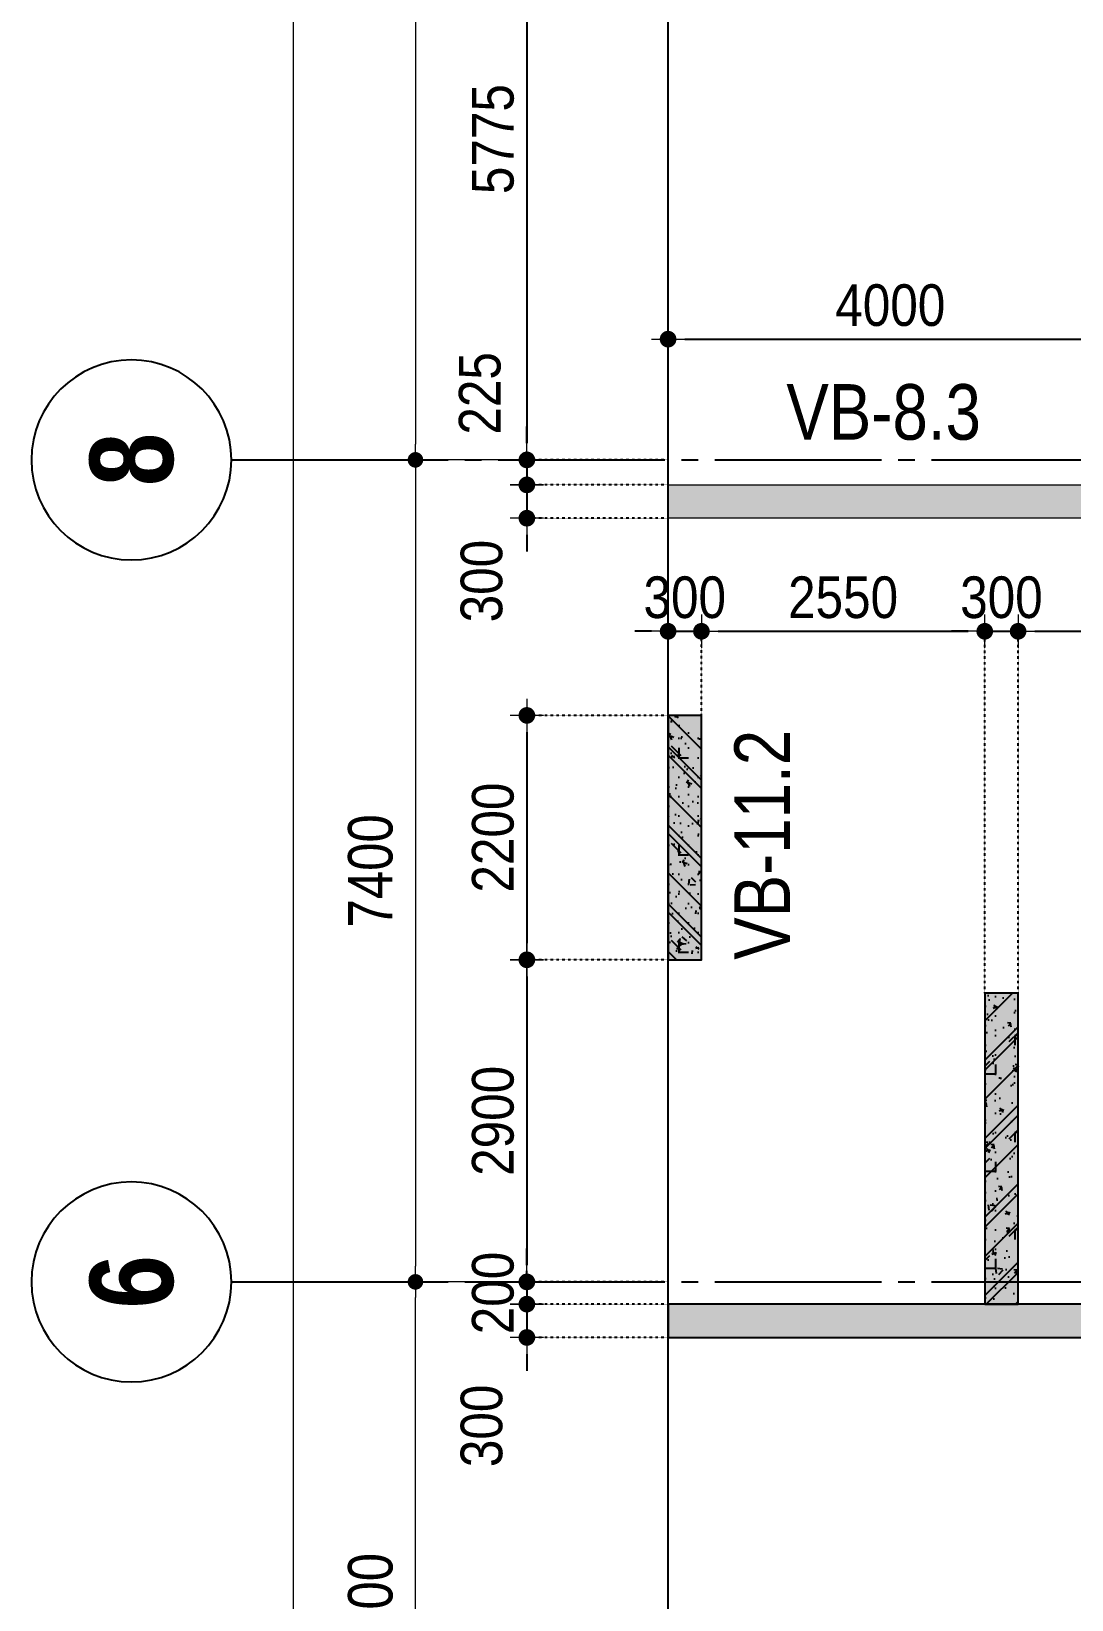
# Model space of a CAD drawing. Header units: millimetres. Extents: x -3973692 to -2843767, y 592734 to 838475.
# Drawn here: x -2877375 to -2868013, y 697371 to 711489 of the extents above; entities that cross this region are included whole.
import ezdxf
from ezdxf.enums import TextEntityAlignment as Align

# ---------------------------------------------------------------- set-up
doc = ezdxf.new("R2010")
doc.units = ezdxf.units.MM
doc.header["$MEASUREMENT"] = 0
doc.header["$PDMODE"] = 3
doc.header["$PDSIZE"] = -20
for name, pattern in [('CHG_XX_Luoi truc-Block B$0$MB_Luoi truc-150-TWB$0$Center101', [13, 10, -1, 1, -1]), ('DIVIDE2', [15.875, 6.35, -3.175, 0, -3.175, 0, -3.175]), ('HIDDEN5', [2.8375, 1.25, -1.5875])]:
    doc.linetypes.add(name, pattern=pattern)
doc.layers.get('0').update_dxf_attribs({"lineweight": 9})
doc.layers.get('Defpoints').update_dxf_attribs({"color": 10, "lineweight": 0})
for name, color, linetype, lineweight in [("'S_General_Dim_1", 1, 'Continuous', 18), ("'S_General_Divide_3 Intermediate", 3, 'DIVIDE2', 40), ('CHG_XX_Cot_Block B-T8-15$0$Ap0302_PC', 150, 'Continuous', 9), ('CHG_XX_Cot_Block B-T8-15$0$DBAO', 3, 'Continuous', 13), ('CHG_XX_Luoi truc-Block B$0$Dim 200', 1, 'Continuous', 5), ('TEXT', 7, 'Continuous', 15)]:
    doc.layers.add(name, color=color, linetype=linetype, lineweight=lineweight)
for name, color, linetype in [('CHG_XX_Cot_Block B-T8-15$0$mb_cot tang 14-17 twb$0$Concrete Hatch', 218, 'Continuous'), ('CHG_XX_Cot_Block B-T8-15$0$mb_cot tang 14-17 twb$0$Concrete Line', 6, 'Continuous'), ('CHG_XX_Cot_Block B-T8-15$0$mb_cot tang 14-17 twb$0$Concrete Solid', 216, 'Continuous'), ('CHG_XX_Cot_Block B-T8-15$0$mb_cot tang 4-8 twb$0$Concrete Hatch', 218, 'Continuous'), ('CHG_XX_Cot_Block B-T8-15$0$mb_cot tang 4-8 twb$0$Concrete Line', 6, 'Continuous'), ('CHG_XX_Cot_Block B-T8-15$0$mb_cot tang 4-8 twb$0$Concrete Solid', 216, 'Continuous'), ('CHG_XX_Luoi truc-Block B$0$MB_Luoi truc-150-TWB$0$Grid', 34, 'Continuous'), ('CHG_XX_Luoi truc-Block B$0$MB_Luoi truc-150-TWB$0$Grid Line', 251, 'CHG_XX_Luoi truc-Block B$0$MB_Luoi truc-150-TWB$0$Center101'), ('dim', 1, 'Continuous')]:
    doc.layers.add(name, color=color, linetype=linetype)
doc.styles.add('arial', font='arial.ttf', dxfattribs={"width": 0.85})
doc.styles.add('CHG_XX_Luoi truc-Block B$0$MB_Luoi truc-150-TWB$0$Grid A-F$0$VNI-HelveCB', font='')
doc.styles.add('CHG_XX_Luoi truc-Block B$0$Star-HelCon', font='')
doc.styles.add('TTP-HelCon', font='')
doc.styles.get('CHG_XX_Luoi truc-Block B$0$MB_Luoi truc-150-TWB$0$Grid A-F$0$VNI-HelveCB').set_extended_font_data('VNI-Helve-Condense', bold=True)
doc.styles.get('CHG_XX_Luoi truc-Block B$0$Star-HelCon').set_extended_font_data('VNI-Helve-Condense')
doc.styles.get('TTP-HelCon').set_extended_font_data('VNI-Helve-Condense')
doc.dimstyles.new('150', dxfattribs={"dimscale": 150, "dimtxt": 2.5, "dimasz": 1, "dimexe": 0, "dimexo": 0, "dimgap": 0.75, "dimtad": 1, "dimdec": 0, "dimzin": 9, "dimdsep": 46, "dimtxsty": 'arial', "dimblk1": 'DIMDOT', "dimblk2": 'DIMDOT', "dimsah": 1, "dimcen": 2, "dimdle": 3, "dimclre": 8, "dimclrt": 2, "dimadec": 0, "dimazin": 0, "dimtfac": 1, "dimtdec": 0, "dimtix": 1, "dimtmove": 2, "dimatfit": 3, "dimldrblk": 'DIMPIJL', "dimfxl": 1, "dimtvp": 1.8, "dimtolj": 1, "dimtzin": 0, "dimarcsym": 0})
doc.dimstyles.new('CHG_XX_Luoi truc-Block B$0$Dim 200', dxfattribs={"dimscale": 200, "dimtxt": 2, "dimasz": 0.7, "dimexe": 1, "dimexo": 1, "dimgap": 1, "dimtad": 1, "dimdec": 0, "dimzin": 12, "dimdsep": 46, "dimtxsty": 'CHG_XX_Luoi truc-Block B$0$Star-HelCon', "dimblk": 'CHG_XX_Luoi truc-Block B$0$_Dot', "dimcen": 1, "dimclrd": 256, "dimclre": 256, "dimclrt": 3, "dimadec": 0, "dimazin": 0, "dimtfac": 1, "dimtdec": 0, "dimtix": 1, "dimtmove": 2, "dimatfit": 3, "dimldrblk": 'CHG_XX_Luoi truc-Block B$0$HTT Arrow 30', "dimfxl": 1, "dimtolj": 1, "dimtzin": 0, "dimarcsym": 0})

# ---------------------------------------------------------------- blocks, each defined once
blk = doc.blocks.new('*U3043')
at = {"layer": 'CHG_XX_Luoi truc-Block B$0$MB_Luoi truc-150-TWB$0$Grid', "lineweight": -2}
blk.add_line((0, -3), (0, 0), dxfattribs=at)
blk.add_circle((0, -9), 6, dxfattribs=at)
at = {"layer": 'CHG_XX_Luoi truc-Block B$0$MB_Luoi truc-150-TWB$0$Grid Line'}
blk.add_line((0, 0), (0, 189), dxfattribs=at)
at = {"layer": 'CHG_XX_Luoi truc-Block B$0$MB_Luoi truc-150-TWB$0$Grid', "lineweight": -2, "style": 'CHG_XX_Luoi truc-Block B$0$MB_Luoi truc-150-TWB$0$Grid A-F$0$VNI-HelveCB'}
for tag, p in [('GRIDSUB', (0, 198)), ('GRID', (0, -9))]:
    blk.add_attdef(tag, text='', height=5, dxfattribs=at).set_placement(p, align=Align.MIDDLE)
blk = doc.blocks.new('CHG_XX_Luoi truc-Block B$0$_Dot')
at = {"color": 0, "linetype": 'ByBlock', "lineweight": -2}
blk.add_line((-0.5, 0), (-1, 0), dxfattribs=at)
at = {"color": 0, "linetype": 'ByBlock', "const_width": 0.5}
blk.add_lwpolyline([(-0.25, 0, 1), (0.25, 0, 1)], format="xyb", close=True, dxfattribs=at)
blk = doc.blocks.new('*D3056')
at = {"layer": 'CHG_XX_Luoi truc-Block B$0$Dim 200', "lineweight": -2, "transparency": 16777216}
for p, q in [((8025585, 1080349), (8023615, 1080349)), ((8023815, 1080209), (8023815, 1071389)), ((8025464, 1071249), (8023615, 1071249))]:
    blk.add_line(p, q, dxfattribs=at)
at = {"layer": 'Defpoints', "color": 0, "transparency": 16777216}
for p in [(8025785, 1080349), (8023815, 1071249), (8025664, 1071249)]:
    blk.add_point(p, dxfattribs=at)
at = {"layer": 'CHG_XX_Luoi truc-Block B$0$Dim 200', "lineweight": -2, "transparency": 16777216, "xscale": 140, "yscale": 140, "zscale": 140}
for p, rotation in [((8023815, 1080349), 90), ((8023815, 1071249), 270)]:
    blk.add_blockref('CHG_XX_Luoi truc-Block B$0$_Dot', p, dxfattribs=dict(at, rotation=rotation))
at = {"layer": 'CHG_XX_Luoi truc-Block B$0$Dim 200', "color": 3, "transparency": 16777216, "insert": (8023411, 1075799), "char_height": 400, "attachment_point": 5, "rotation": 90, "style": 'CHG_XX_Luoi truc-Block B$0$Star-HelCon'}
blk.add_mtext('\\A1;9100', dxfattribs=at)
blk = doc.blocks.new('CHG_XX_Luoi truc-Block B$0$HTT Arrow 30')
blk.add_hatch(color=256).paths.add_polyline_path([(-2.5, 0.375), (-2.5, -0.375), (0, 0)])
at = {"color": 0, "linetype": 'ByBlock', "lineweight": -2}
for p, q in [((0, 0), (-2.5, 0.375)), ((-2.5, -0.375), (-2.5, 0.375)), ((0, 0), (-2.5, -0.375))]:
    blk.add_line(p, q, dxfattribs=at)
blk = doc.blocks.new('*D3057')
at = {"layer": 'CHG_XX_Luoi truc-Block B$0$Dim 200', "lineweight": -2, "transparency": 16777216}
for p, q in [((8025464, 1071249), (8023615, 1071249)), ((8023815, 1071109), (8023815, 1063989)), ((8025464, 1063849), (8023615, 1063849))]:
    blk.add_line(p, q, dxfattribs=at)
at = {"layer": 'Defpoints', "color": 0, "transparency": 16777216}
for p in [(8025664, 1071249), (8023815, 1063849), (8025664, 1063849)]:
    blk.add_point(p, dxfattribs=at)
at = {"layer": 'CHG_XX_Luoi truc-Block B$0$Dim 200', "lineweight": -2, "transparency": 16777216, "xscale": 140, "yscale": 140, "zscale": 140}
for p, rotation in [((8023815, 1071249), 90), ((8023815, 1063849), 270)]:
    blk.add_blockref('CHG_XX_Luoi truc-Block B$0$_Dot', p, dxfattribs=dict(at, rotation=rotation))
at = {"layer": 'CHG_XX_Luoi truc-Block B$0$Dim 200', "color": 3, "transparency": 16777216, "insert": (8023411, 1067549), "char_height": 400, "attachment_point": 5, "rotation": 90, "style": 'CHG_XX_Luoi truc-Block B$0$Star-HelCon'}
blk.add_mtext('\\A1;7400', dxfattribs=at)
blk = doc.blocks.new('*D3045')
at = {"layer": 'CHG_XX_Luoi truc-Block B$0$Dim 200', "lineweight": -2, "transparency": 16777216}
for p, q in [((8024552, 1125849), (8022515, 1125849)), ((8022715, 1125709), (8022715, 1047589)), ((8023791, 1047449), (8022515, 1047449))]:
    blk.add_line(p, q, dxfattribs=at)
at = {"layer": 'Defpoints', "color": 0, "transparency": 16777216}
for p in [(8024752, 1125849), (8022715, 1047449), (8023991, 1047449)]:
    blk.add_point(p, dxfattribs=at)
at = {"layer": 'CHG_XX_Luoi truc-Block B$0$Dim 200', "lineweight": -2, "transparency": 16777216, "xscale": 140, "yscale": 140, "zscale": 140}
for p, rotation in [((8022715, 1125849), 90), ((8022715, 1047449), 270)]:
    blk.add_blockref('CHG_XX_Luoi truc-Block B$0$_Dot', p, dxfattribs=dict(at, rotation=rotation))
at = {"layer": 'CHG_XX_Luoi truc-Block B$0$Dim 200', "color": 3, "transparency": 16777216, "insert": (8022311, 1086649), "char_height": 400, "attachment_point": 5, "rotation": 90, "style": 'CHG_XX_Luoi truc-Block B$0$Star-HelCon'}
blk.add_mtext('\\A1;78400', dxfattribs=at)
blk = doc.blocks.new('*D3046')
at = {"layer": 'CHG_XX_Luoi truc-Block B$0$Dim 200', "lineweight": -2, "transparency": 16777216}
for p, q in [((8025264, 1063849), (8023615, 1063849)), ((8023815, 1058089), (8023815, 1063709)), ((8025167, 1057949), (8023615, 1057949))]:
    blk.add_line(p, q, dxfattribs=at)
at = {"layer": 'Defpoints', "color": 0, "transparency": 16777216}
for p in [(8023815, 1063849), (8025464, 1063849), (8025367, 1057949)]:
    blk.add_point(p, dxfattribs=at)
at = {"layer": 'CHG_XX_Luoi truc-Block B$0$Dim 200', "lineweight": -2, "transparency": 16777216, "xscale": 140, "yscale": 140, "zscale": 140}
for p, rotation in [((8023815, 1063849), 90), ((8023815, 1057949), 270)]:
    blk.add_blockref('CHG_XX_Luoi truc-Block B$0$_Dot', p, dxfattribs=dict(at, rotation=rotation))
at = {"layer": 'CHG_XX_Luoi truc-Block B$0$Dim 200', "color": 3, "transparency": 16777216, "insert": (8023411, 1060899), "char_height": 400, "attachment_point": 5, "rotation": 90, "style": 'CHG_XX_Luoi truc-Block B$0$Star-HelCon'}
blk.add_mtext('\\A1;5900', dxfattribs=at)
blk = doc.blocks.new('*U3186')
at = {"layer": 'CHG_XX_Cot_Block B-T8-15$0$mb_cot tang 4-8 twb$0$Concrete Hatch'}
h = blk.add_hatch(dxfattribs=at)
h.set_pattern_fill('CONCRETE', color=256, scale=50, style=0, pattern_type=2)
h.set_pattern_definition([(45, (650, -150), (-176.777, 176.777), []), (45, (650, -100), (-353.55, 353.55), []), (50, (650, -150), (358.63, -31.376), [37.5, -412.5]), (355, (650, -150), (-69.38, 376.1), [30, -330]), (100.451, (679.9, -152.6), (289.255, 344.72), [31.87, -350.57]), (46.184, (650, -50), (533.62, -82.76), [56.25, -618.75]), (96.636, (694.47, -56.9), (467.33, 487.06), [47.8, -525.86]), (351.184, (650, -50), (467.33, 487.06), [45, -495]), (21, (700, -75), (298.454, -201.31), [37.5, -412.5]), (326, (700, -75), (121.66, 362.575), [30, -330]), (71.451, (724.87, -91.78), (420.11, 161.265), [31.87, -350.57]), (37.5, (650, -150), (6.08, 166.447), [0, -326, 0, -335, 0, -331.25]), (7.5, (650, -150), (131.535, 197.206), [0, -191, 0, -318.5, 0, -126.25]), (327.5, (538.5, -150), (266.911, -11.277), [0, -125, 0, -390, 0, -517.5]), (317.5, (488.5, -150), (291.593, 50.052), [0, -162.5, 0, -259, 0, -367.5]), (0, (825, 25), (0, 875), [87.5, -787.5]), (0, (1087.5, 200), (0, 875), [87.5, -787.5]), (0, (912.5, 550), (0, 875), [87.5, -350, 87.5, -350]), (90, (825, 25), (-875, 5e-14), [87.5, -787.5]), (90, (912.5, 550), (-875, 5e-14), [87.5, -787.5]), (90, (1175, 200), (-875, 5e-14), [87.5, -787.5]), (90, (1350, 462.5), (-875, 5e-14), [87.5, -787.5]), (135, (912.5, 25), (-875.02, 9e-14), [123.76, -1113.7]), (135, (1000, 550), (-875.02, 9e-14), [123.76, -1113.7]), (45, (1087.5, 200), (9e-14, 875.02), [123.76, -247.49, 123.76, -742.46]), (0, (475, -150), (87.5, 87.5), [-175, 0])])
h.paths.add_polyline_path([(-750, 100), (-750, -200), (1450, -200), (1450, 100)])
at = {"layer": 'CHG_XX_Cot_Block B-T8-15$0$mb_cot tang 4-8 twb$0$Concrete Solid'}
blk.add_hatch(color=256, dxfattribs=at).paths.add_polyline_path([(-750, 100), (-750, -200), (1450, -200), (1450, 100)])
at = {"layer": 'CHG_XX_Cot_Block B-T8-15$0$mb_cot tang 4-8 twb$0$Concrete Line'}
blk.add_lwpolyline([(-750, 100), (-750, -200), (1450, -200), (1450, 100)], close=True, dxfattribs=at)
blk = doc.blocks.new('*U3177')
at = {"layer": 'CHG_XX_Cot_Block B-T8-15$0$mb_cot tang 14-17 twb$0$Concrete Hatch'}
h = blk.add_hatch(dxfattribs=at)
h.set_pattern_fill('CONCRETE', color=256, scale=50, style=0, pattern_type=2)
h.set_pattern_definition([(45, (-6900, -50), (-176.777, 176.777), []), (45, (-6900, 1e-13), (-353.553, 353.553), []), (50, (-6900, -50), (358.63, -31.376), [37.5, -412.5]), (355, (-6900, -50), (-69.376, 376.096), [30, -330]), (100.4514, (-6870.1, -52.6), (289.255, 344.72), [31.87, -350.571]), (46.184, (-6900, 50), (533.62, -82.76), [56.25, -618.75]), (96.6356, (-6855.53, 43.1), (467.33, 487.06), [47.805, -525.856]), (351.184, (-6900, 50), (467.33, 487.06), [45, -495]), (21, (-6850, 25), (298.454, -201.309), [37.5, -412.5]), (326, (-6850, 25), (121.658, 362.575), [30, -330]), (71.4514, (-6825.13, 8.22), (420.111, 161.265), [31.87, -350.571]), (37.5, (-6900, -50), (6.08, 166.447), [0, -326, 0, -335, 0, -331.25]), (7.5, (-6900, -50), (131.5348, 197.206), [0, -191, 0, -318.5, 0, -126.25]), (327.5, (-7011.5, -50), (266.9112, -11.2774), [0, -125, 0, -390, 0, -517.5]), (317.5, (-7061.5, -50), (291.593, 50.0525), [0, -162.5, 0, -259, 0, -367.5]), (0, (-6725, 125), (0, 875), [87.5, -787.5]), (0, (-6462.5, 300), (0, 875), [87.5, -787.5]), (0, (-6637.5, 650), (0, 875), [87.5, -350, 87.5, -350]), (90, (-6725, 125), (-875, 5e-14), [87.5, -787.5]), (90, (-6637.5, 650), (-875, 5e-14), [87.5, -787.5]), (90, (-6375, 300), (-875, 5e-14), [87.5, -787.5]), (90, (-6200, 562.5), (-875, 5e-14), [87.5, -787.5]), (135, (-6637.5, 125), (-875.016, 9e-14), [123.76, -1113.7]), (135, (-6550, 650), (-875.016, 9e-14), [123.76, -1113.7]), (45, (-6462.5, 300), (9e-14, 875.016), [123.76, -247.485, 123.76, -742.455]), (0, (-7075, -50), (87.5, 87.5), [-175, 0])])
h.paths.add_polyline_path([(-8650, 150), (-8650, -150), (1800, -150), (1800, 150)])
at = {"layer": 'CHG_XX_Cot_Block B-T8-15$0$mb_cot tang 14-17 twb$0$Concrete Solid'}
blk.add_hatch(color=256, dxfattribs=at).paths.add_polyline_path([(-8650, 150), (-8650, -150), (1800, -150), (1800, 150)])
at = {"layer": 'CHG_XX_Cot_Block B-T8-15$0$mb_cot tang 14-17 twb$0$Concrete Line'}
blk.add_lwpolyline([(-8650, 150), (-8650, -150), (1800, -150), (1800, 150)], close=True, dxfattribs=at)
blk = doc.blocks.new('*U3179')
at = {"layer": 'CHG_XX_Cot_Block B-T8-15$0$mb_cot tang 14-17 twb$0$Concrete Hatch'}
h = blk.add_hatch(dxfattribs=at)
h.set_pattern_fill('CONCRETE', color=256, scale=50, style=0, pattern_type=2)
h.set_pattern_definition([(45, (-250, 2450), (-176.777, 176.777), []), (45, (-250, 2500), (-353.55, 353.55), []), (50, (-250, 2450), (358.63, -31.376), [37.5, -412.5]), (355, (-250, 2450), (-69.376, 376.096), [30, -330]), (100.451, (-220.1, 2447.4), (289.255, 344.72), [31.87, -350.57]), (46.184, (-250, 2550), (533.62, -82.76), [56.25, -618.75]), (96.636, (-205.53, 2543.1), (467.33, 487.06), [47.805, -525.86]), (351.184, (-250, 2550), (467.33, 487.06), [45, -495]), (21, (-200, 2525), (298.454, -201.31), [37.5, -412.5]), (326, (-200, 2525), (121.66, 362.575), [30, -330]), (71.451, (-175.13, 2508.22), (420.11, 161.265), [31.87, -350.57]), (37.5, (-250, 2450), (6.08, 166.447), [0, -326, 0, -335, 0, -331.25]), (7.5, (-250, 2450), (131.535, 197.206), [0, -191, 0, -318.5, 0, -126.25]), (327.5, (-361.5, 2450), (266.911, -11.2774), [0, -125, 0, -390, 0, -517.5]), (317.5, (-411.5, 2450), (291.593, 50.052), [0, -162.5, 0, -259, 0, -367.5]), (0, (-75, 2625), (0, 875), [87.5, -787.5]), (0, (187.5, 2800), (0, 875), [87.5, -787.5]), (0, (12.5, 3150), (0, 875), [87.5, -350, 87.5, -350]), (90, (-75, 2625), (-875, 5e-14), [87.5, -787.5]), (90, (12.5, 3150), (-875, 5e-14), [87.5, -787.5]), (90, (275, 2800), (-875, 5e-14), [87.5, -787.5]), (90, (450, 3062.5), (-875, 5e-14), [87.5, -787.5]), (135, (12.5, 2625), (-875.02, 9e-14), [123.76, -1113.7]), (135, (100, 3150), (-875.02, 9e-14), [123.76, -1113.7]), (45, (187.5, 2800), (9e-14, 875.02), [123.76, -247.485, 123.76, -742.455]), (0, (-425, 2450), (87.5, 87.5), [-175, 0])])
h.paths.add_polyline_path([(-250, 2650), (-250, -150), (50, -150), (50, 2650)])
at = {"layer": 'CHG_XX_Cot_Block B-T8-15$0$mb_cot tang 14-17 twb$0$Concrete Solid'}
blk.add_hatch(color=256, dxfattribs=at).paths.add_polyline_path([(-250, 2650), (-250, -150), (50, -150), (50, 2650)])
at = {"layer": 'CHG_XX_Cot_Block B-T8-15$0$mb_cot tang 14-17 twb$0$Concrete Line'}
blk.add_lwpolyline([(-250, 2650), (-250, -150), (50, -150), (50, 2650)], close=True, dxfattribs=at)
blk = doc.blocks.new('CHG_XX_Cot_Block B-T8-15$0$Block A_C10450x300')
at = {"layer": 'CHG_XX_Cot_Block B-T8-15$0$Ap0302_PC', "true_color": 0x139b48}
h = blk.add_hatch(color=114, dxfattribs=at)
h.dxf.hatch_style = 1
h.paths.add_polyline_path([(6450, 0), (6450, -300), (10450, -300), (10450, 0)])
h.paths.add_polyline_path([(4000, -300), (4000, 0), (0, 0), (0, -300)])
at = {"layer": 'CHG_XX_Cot_Block B-T8-15$0$Ap0302_PC'}
for points in [[(0, 0), (4000, 0), (4000, -300), (0, -300)], [(6450, 0), (10450, 0), (10450, -300), (6450, -300)]]:
    blk.add_lwpolyline(points, close=True, dxfattribs=at)
blk = doc.blocks.new('b')
at = {"layer": 'TEXT', "color": 3, "style": 'TTP-HelCon'}
blk.add_text('VB-8.3', height=500, dxfattribs=at).set_placement((-21635, -54418))
blk.add_text('VB-11.2', height=500, rotation=90, dxfattribs=at).set_placement((-21603, -59100))
blk = doc.blocks.new('DIMDOT')
for p, q in [((0, -1), (0, 1)), ((1, 0), (-1, 0))]:
    blk.add_line(p, q)
at = {"const_width": 0.5}
blk.add_lwpolyline([(-0.25, 0, 1), (0.25, 0, 1)], format="xyb", close=True, dxfattribs=at)
blk = doc.blocks.new('*D1065')
at = {"layer": "'S_General_Dim_1", "color": 8, "linetype": 'HIDDEN5', "lineweight": -2, "transparency": 16777216}
for p, q in [((-2871645, 713406), (-2872916, 713406)), ((-2871645, 707631), (-2872916, 707631))]:
    blk.add_line(p, q, dxfattribs=at)
at = {"layer": "'S_General_Dim_1", "color": 0, "lineweight": -2, "transparency": 16777216}
blk.add_line((-2872916, 713256), (-2872916, 707781), dxfattribs=at)
at = {"layer": 'Defpoints', "color": 0, "transparency": 16777216}
for p in [(-2871645, 713406), (-2872916, 707631), (-2871645, 707631)]:
    blk.add_point(p, dxfattribs=at)
at = {"layer": "'S_General_Dim_1", "color": 0, "lineweight": -2, "transparency": 16777216, "xscale": 150, "yscale": 150, "zscale": 150}
for p, rotation in [((-2872916, 713406), 90), ((-2872916, 707631), 270)]:
    blk.add_blockref('DIMDOT', p, dxfattribs=dict(at, rotation=rotation))
at = {"layer": "'S_General_Dim_1", "color": 2, "transparency": 16777216, "insert": (-2873220, 710519), "char_height": 375, "attachment_point": 5, "rotation": 90, "style": 'arial'}
blk.add_mtext('\\A1;5775', dxfattribs=at)
blk = doc.blocks.new('DIMPIJL')
at = {"linetype": 'ByBlock'}
blk.add_solid([(-2.5, 0.417), (-2.5, -0.417), (0, 0)], dxfattribs=at)
blk = doc.blocks.new('*D1066')
at = {"layer": "'S_General_Dim_1", "color": 0, "lineweight": -2, "transparency": 16777216}
for p, q in [((-2872916, 707781), (-2872916, 707931)), ((-2872916, 707631), (-2872916, 707406)), ((-2872916, 707256), (-2872916, 707106))]:
    blk.add_line(p, q, dxfattribs=at)
at = {"layer": "'S_General_Dim_1", "color": 8, "linetype": 'HIDDEN5', "lineweight": -2, "transparency": 16777216}
for p, q in [((-2871645, 707631), (-2872916, 707631)), ((-2871645, 707406), (-2872916, 707406))]:
    blk.add_line(p, q, dxfattribs=at)
at = {"layer": 'Defpoints', "color": 0, "transparency": 16777216}
for p in [(-2871645, 707631), (-2872916, 707406), (-2871645, 707406)]:
    blk.add_point(p, dxfattribs=at)
at = {"layer": "'S_General_Dim_1", "color": 0, "lineweight": -2, "transparency": 16777216, "xscale": 150, "yscale": 150, "zscale": 150}
for p, rotation in [((-2872916, 707631), 270), ((-2872916, 707406), 90)]:
    blk.add_blockref('DIMDOT', p, dxfattribs=dict(at, rotation=rotation))
at = {"layer": "'S_General_Dim_1", "color": 2, "transparency": 16777216, "insert": (-2873338, 708230), "char_height": 375, "attachment_point": 5, "rotation": 90, "style": 'arial'}
blk.add_mtext('\\A1;225', dxfattribs=at)
blk = doc.blocks.new('*D1067')
at = {"layer": "'S_General_Dim_1", "color": 0, "lineweight": -2, "transparency": 16777216}
for p, q in [((-2872916, 707556), (-2872916, 707706)), ((-2872916, 707406), (-2872916, 707106)), ((-2872916, 706956), (-2872916, 706806))]:
    blk.add_line(p, q, dxfattribs=at)
at = {"layer": "'S_General_Dim_1", "color": 8, "linetype": 'HIDDEN5', "lineweight": -2, "transparency": 16777216}
for p, q in [((-2871645, 707406), (-2872916, 707406)), ((-2871645, 707106), (-2872916, 707106))]:
    blk.add_line(p, q, dxfattribs=at)
at = {"layer": 'Defpoints', "color": 0, "transparency": 16777216}
for p in [(-2871645, 707406), (-2872916, 707106), (-2871645, 707106)]:
    blk.add_point(p, dxfattribs=at)
at = {"layer": "'S_General_Dim_1", "color": 0, "lineweight": -2, "transparency": 16777216, "xscale": 150, "yscale": 150, "zscale": 150}
for p, rotation in [((-2872916, 707406), 270), ((-2872916, 707106), 90)]:
    blk.add_blockref('DIMDOT', p, dxfattribs=dict(at, rotation=rotation))
at = {"layer": "'S_General_Dim_1", "color": 2, "transparency": 16777216, "insert": (-2873322, 706540), "char_height": 375, "attachment_point": 5, "rotation": 90, "style": 'arial'}
blk.add_mtext('\\A1;300', dxfattribs=at)
blk = doc.blocks.new('*D1068')
at = {"layer": "'S_General_Dim_1", "color": 8, "linetype": 'HIDDEN5', "lineweight": -2, "transparency": 16777216}
for p, q in [((-2871645, 705331), (-2872916, 705331)), ((-2871645, 703131), (-2872916, 703131))]:
    blk.add_line(p, q, dxfattribs=at)
at = {"layer": "'S_General_Dim_1", "color": 0, "lineweight": -2, "transparency": 16777216}
blk.add_line((-2872916, 705181), (-2872916, 703281), dxfattribs=at)
at = {"layer": 'Defpoints', "color": 0, "transparency": 16777216}
for p in [(-2871645, 705331), (-2872916, 703131), (-2871645, 703131)]:
    blk.add_point(p, dxfattribs=at)
at = {"layer": "'S_General_Dim_1", "color": 0, "lineweight": -2, "transparency": 16777216, "xscale": 150, "yscale": 150, "zscale": 150}
for p, rotation in [((-2872916, 705331), 90), ((-2872916, 703131), 270)]:
    blk.add_blockref('DIMDOT', p, dxfattribs=dict(at, rotation=rotation))
at = {"layer": "'S_General_Dim_1", "color": 2, "transparency": 16777216, "insert": (-2873220, 704231), "char_height": 375, "attachment_point": 5, "rotation": 90, "style": 'arial'}
blk.add_mtext('\\A1;2200', dxfattribs=at)
blk = doc.blocks.new('*D1069')
at = {"layer": "'S_General_Dim_1", "color": 8, "linetype": 'HIDDEN5', "lineweight": -2, "transparency": 16777216}
for p, q in [((-2871645, 703131), (-2872916, 703131)), ((-2871645, 700231), (-2872916, 700231))]:
    blk.add_line(p, q, dxfattribs=at)
at = {"layer": "'S_General_Dim_1", "color": 0, "lineweight": -2, "transparency": 16777216}
blk.add_line((-2872916, 702981), (-2872916, 700381), dxfattribs=at)
at = {"layer": 'Defpoints', "color": 0, "transparency": 16777216}
for p in [(-2871645, 703131), (-2872916, 700231), (-2871645, 700231)]:
    blk.add_point(p, dxfattribs=at)
at = {"layer": "'S_General_Dim_1", "color": 0, "lineweight": -2, "transparency": 16777216, "xscale": 150, "yscale": 150, "zscale": 150}
for p, rotation in [((-2872916, 703131), 90), ((-2872916, 700231), 270)]:
    blk.add_blockref('DIMDOT', p, dxfattribs=dict(at, rotation=rotation))
at = {"layer": "'S_General_Dim_1", "color": 2, "transparency": 16777216, "insert": (-2873220, 701681), "char_height": 375, "attachment_point": 5, "rotation": 90, "style": 'arial'}
blk.add_mtext('\\A1;2900', dxfattribs=at)
blk = doc.blocks.new('*D1070')
at = {"layer": "'S_General_Dim_1", "color": 0, "lineweight": -2, "transparency": 16777216}
for p, q in [((-2872916, 700381), (-2872916, 700531)), ((-2872916, 700231), (-2872916, 700031)), ((-2872916, 699881), (-2872916, 699731))]:
    blk.add_line(p, q, dxfattribs=at)
at = {"layer": "'S_General_Dim_1", "color": 8, "linetype": 'HIDDEN5', "lineweight": -2, "transparency": 16777216}
for p, q in [((-2871645, 700231), (-2872916, 700231)), ((-2871645, 700031), (-2872916, 700031))]:
    blk.add_line(p, q, dxfattribs=at)
at = {"layer": 'Defpoints', "color": 0, "transparency": 16777216}
for p in [(-2871645, 700231), (-2872916, 700031), (-2871645, 700031)]:
    blk.add_point(p, dxfattribs=at)
at = {"layer": "'S_General_Dim_1", "color": 0, "lineweight": -2, "transparency": 16777216, "xscale": 150, "yscale": 150, "zscale": 150}
for p, rotation in [((-2872916, 700231), 270), ((-2872916, 700031), 90)]:
    blk.add_blockref('DIMDOT', p, dxfattribs=dict(at, rotation=rotation))
at = {"layer": "'S_General_Dim_1", "color": 2, "transparency": 16777216, "insert": (-2873220, 700131), "char_height": 375, "attachment_point": 5, "rotation": 90, "style": 'arial'}
blk.add_mtext('\\A1;200', dxfattribs=at)
blk = doc.blocks.new('*D1071')
at = {"layer": "'S_General_Dim_1", "color": 0, "lineweight": -2, "transparency": 16777216}
for p, q in [((-2872916, 700181), (-2872916, 700331)), ((-2872916, 700031), (-2872916, 699731)), ((-2872916, 699581), (-2872916, 699431))]:
    blk.add_line(p, q, dxfattribs=at)
at = {"layer": "'S_General_Dim_1", "color": 8, "linetype": 'HIDDEN5', "lineweight": -2, "transparency": 16777216}
for p, q in [((-2871645, 700031), (-2872916, 700031)), ((-2871645, 699731), (-2872916, 699731))]:
    blk.add_line(p, q, dxfattribs=at)
at = {"layer": 'Defpoints', "color": 0, "transparency": 16777216}
for p in [(-2871645, 700031), (-2872916, 699731), (-2871645, 699731)]:
    blk.add_point(p, dxfattribs=at)
at = {"layer": "'S_General_Dim_1", "color": 0, "lineweight": -2, "transparency": 16777216, "xscale": 150, "yscale": 150, "zscale": 150}
for p, rotation in [((-2872916, 700031), 270), ((-2872916, 699731), 90)]:
    blk.add_blockref('DIMDOT', p, dxfattribs=dict(at, rotation=rotation))
at = {"layer": "'S_General_Dim_1", "color": 2, "transparency": 16777216, "insert": (-2873322, 698935), "char_height": 375, "attachment_point": 5, "rotation": 90, "style": 'arial'}
blk.add_mtext('\\A1;300', dxfattribs=at)
blk = doc.blocks.new('*D1038')
at = {"layer": "'S_General_Dim_1", "color": 0, "lineweight": -2, "transparency": 16777216}
for p, q in [((-2871795, 706088), (-2871945, 706088)), ((-2871645, 706088), (-2871345, 706088)), ((-2871195, 706088), (-2871045, 706088))]:
    blk.add_line(p, q, dxfattribs=at)
at = {"layer": "'S_General_Dim_1", "color": 8, "linetype": 'HIDDEN5', "lineweight": -2, "transparency": 16777216}
for p, q in [((-2871645, 705331), (-2871645, 706088)), ((-2871345, 705331), (-2871345, 706088))]:
    blk.add_line(p, q, dxfattribs=at)
at = {"layer": 'Defpoints', "color": 0, "transparency": 16777216}
for p in [(-2871345, 706088), (-2871645, 705331), (-2871345, 705331)]:
    blk.add_point(p, dxfattribs=at)
at = {"layer": "'S_General_Dim_1", "color": 0, "lineweight": -2, "transparency": 16777216, "xscale": 150, "yscale": 150, "zscale": 150}
blk.add_blockref('DIMDOT', (-2871645, 706088), dxfattribs=at)
at = {"layer": "'S_General_Dim_1", "color": 0, "lineweight": -2, "transparency": 16777216, "xscale": 150, "yscale": 150, "zscale": 150, "rotation": 180}
blk.add_blockref('DIMDOT', (-2871345, 706088), dxfattribs=at)
at = {"layer": "'S_General_Dim_1", "color": 2, "transparency": 16777216, "insert": (-2871495, 706392), "char_height": 375, "attachment_point": 5, "style": 'arial'}
blk.add_mtext('\\A1;300', dxfattribs=at)
blk = doc.blocks.new('*D1039')
at = {"layer": "'S_General_Dim_1", "color": 8, "linetype": 'HIDDEN5', "lineweight": -2, "transparency": 16777216}
for p, q in [((-2871345, 705331), (-2871345, 706088)), ((-2868795, 702831), (-2868795, 706088))]:
    blk.add_line(p, q, dxfattribs=at)
at = {"layer": "'S_General_Dim_1", "color": 0, "lineweight": -2, "transparency": 16777216}
blk.add_line((-2871195, 706088), (-2868945, 706088), dxfattribs=at)
at = {"layer": 'Defpoints', "color": 0, "transparency": 16777216}
for p in [(-2868795, 706088), (-2871345, 705331), (-2868795, 702831)]:
    blk.add_point(p, dxfattribs=at)
at = {"layer": "'S_General_Dim_1", "color": 0, "lineweight": -2, "transparency": 16777216, "xscale": 150, "yscale": 150, "zscale": 150, "rotation": 180}
blk.add_blockref('DIMDOT', (-2871345, 706088), dxfattribs=at)
at = {"layer": "'S_General_Dim_1", "color": 0, "lineweight": -2, "transparency": 16777216, "xscale": 150, "yscale": 150, "zscale": 150}
blk.add_blockref('DIMDOT', (-2868795, 706088), dxfattribs=at)
at = {"layer": "'S_General_Dim_1", "color": 2, "transparency": 16777216, "insert": (-2870070, 706392), "char_height": 375, "attachment_point": 5, "style": 'arial'}
blk.add_mtext('\\A1;2550', dxfattribs=at)
blk = doc.blocks.new('*D1040')
at = {"layer": "'S_General_Dim_1", "color": 0, "lineweight": -2, "transparency": 16777216}
for p, q in [((-2868945, 706088), (-2869095, 706088)), ((-2868795, 706088), (-2868495, 706088)), ((-2868345, 706088), (-2868195, 706088))]:
    blk.add_line(p, q, dxfattribs=at)
at = {"layer": "'S_General_Dim_1", "color": 8, "linetype": 'HIDDEN5', "lineweight": -2, "transparency": 16777216}
for p, q in [((-2868795, 702831), (-2868795, 706088)), ((-2868495, 702831), (-2868495, 706088))]:
    blk.add_line(p, q, dxfattribs=at)
at = {"layer": 'Defpoints', "color": 0, "transparency": 16777216}
for p in [(-2868495, 706088), (-2868795, 702831), (-2868495, 702831)]:
    blk.add_point(p, dxfattribs=at)
at = {"layer": "'S_General_Dim_1", "color": 0, "lineweight": -2, "transparency": 16777216, "xscale": 150, "yscale": 150, "zscale": 150}
blk.add_blockref('DIMDOT', (-2868795, 706088), dxfattribs=at)
at = {"layer": "'S_General_Dim_1", "color": 0, "lineweight": -2, "transparency": 16777216, "xscale": 150, "yscale": 150, "zscale": 150, "rotation": 180}
blk.add_blockref('DIMDOT', (-2868495, 706088), dxfattribs=at)
at = {"layer": "'S_General_Dim_1", "color": 2, "transparency": 16777216, "insert": (-2868645, 706392), "char_height": 375, "attachment_point": 5, "style": 'arial'}
blk.add_mtext('\\A1;300', dxfattribs=at)
blk = doc.blocks.new('*D1041')
at = {"layer": "'S_General_Dim_1", "color": 8, "linetype": 'HIDDEN5', "lineweight": -2, "transparency": 16777216}
for p, q in [((-2868495, 702831), (-2868495, 706088)), ((-2861495, 702831), (-2861495, 706088))]:
    blk.add_line(p, q, dxfattribs=at)
at = {"layer": "'S_General_Dim_1", "color": 0, "lineweight": -2, "transparency": 16777216}
blk.add_line((-2868345, 706088), (-2861645, 706088), dxfattribs=at)
at = {"layer": 'Defpoints', "color": 0, "transparency": 16777216}
for p in [(-2861495, 706088), (-2868495, 702831), (-2861495, 702831)]:
    blk.add_point(p, dxfattribs=at)
at = {"layer": "'S_General_Dim_1", "color": 0, "lineweight": -2, "transparency": 16777216, "xscale": 150, "yscale": 150, "zscale": 150, "rotation": 180}
blk.add_blockref('DIMDOT', (-2868495, 706088), dxfattribs=at)
at = {"layer": "'S_General_Dim_1", "color": 0, "lineweight": -2, "transparency": 16777216, "xscale": 150, "yscale": 150, "zscale": 150}
blk.add_blockref('DIMDOT', (-2861495, 706088), dxfattribs=at)
at = {"layer": "'S_General_Dim_1", "color": 2, "transparency": 16777216, "insert": (-2864995, 706392), "char_height": 375, "attachment_point": 5, "style": 'arial'}
blk.add_mtext('\\A1;7000', dxfattribs=at)
blk = doc.blocks.new('*D2403')
at = {"layer": "'S_General_Dim_1", "color": 8, "linetype": 'HIDDEN5', "lineweight": -2, "transparency": 16777216}
for p, q in [((-2871645, 707474), (-2871645, 708718)), ((-2867645, 707474), (-2867645, 708718))]:
    blk.add_line(p, q, dxfattribs=at)
at = {"layer": "'S_General_Dim_1", "color": 0, "lineweight": -2, "transparency": 16777216}
blk.add_line((-2871495, 708718), (-2867795, 708718), dxfattribs=at)
at = {"layer": 'Defpoints', "color": 0, "transparency": 16777216}
for p in [(-2867645, 708718), (-2871645, 707474), (-2867645, 707474)]:
    blk.add_point(p, dxfattribs=at)
at = {"layer": "'S_General_Dim_1", "color": 0, "lineweight": -2, "transparency": 16777216, "xscale": 150, "yscale": 150, "zscale": 150, "rotation": 180}
blk.add_blockref('DIMDOT', (-2871645, 708718), dxfattribs=at)
at = {"layer": "'S_General_Dim_1", "color": 0, "lineweight": -2, "transparency": 16777216, "xscale": 150, "yscale": 150, "zscale": 150}
blk.add_blockref('DIMDOT', (-2867645, 708718), dxfattribs=at)
at = {"layer": "'S_General_Dim_1", "color": 2, "transparency": 16777216, "insert": (-2869645, 709022), "char_height": 375, "attachment_point": 5, "style": 'arial'}
blk.add_mtext('\\A1;4000', dxfattribs=at)
blk = doc.blocks.new('CHG_XX_Luoi truc-Block B', base_point=(8026088.4, 1047448.6))
at = {"layer": 'CHG_XX_Luoi truc-Block B$0$MB_Luoi truc-150-TWB$0$Grid Line'}
blk.add_line((8026088.4, 1046158.1), (8026088.4, 1128272.6), dxfattribs=at)
at = {"layer": 'CHG_XX_Luoi truc-Block B$0$MB_Luoi truc-150-TWB$0$Grid'}
ref = blk.add_blockref('*U3043', (8022608.2, 1071248.6), dxfattribs=dict(at, xscale=-150, yscale=150, zscale=150, rotation=270))
ref.add_attrib('GRID', '8', dxfattribs={"lineweight": -2, "height": 750, "rotation": 90, "style": 'CHG_XX_Luoi truc-Block B$0$MB_Luoi truc-150-TWB$0$Grid A-F$0$VNI-HelveCB'}).set_placement((8021258.2, 1071252.6), align=Align.MIDDLE)
ref = blk.add_blockref('*U3043', (8022608.2, 1063848.6), dxfattribs=dict(at, xscale=-150, yscale=150, zscale=150, rotation=270))
ref.add_attrib('GRID', '9', dxfattribs={"lineweight": -2, "height": 750, "rotation": 270, "style": 'CHG_XX_Luoi truc-Block B$0$MB_Luoi truc-150-TWB$0$Grid A-F$0$VNI-HelveCB'}).set_placement((8021258.2, 1063848.6), align=Align.MIDDLE)
at = {"layer": 'CHG_XX_Luoi truc-Block B$0$Dim 200'}
for base, p1, p2, picture, middle in [((8022715.4, 1047448.6), (8024751.7, 1125848.6), (8023991, 1047448.6), '*D3045', (8022311.1, 1086648.6)), ((8023815.1, 1071248.6), (8025784.8, 1080348.6), (8025664.1, 1071248.6), '*D3056', (8023410.8, 1075798.6)), ((8023815.1, 1063848.6), (8025664.1, 1071248.6), (8025664.1, 1063848.6), '*D3057', (8023410.8, 1067548.6)), ((8023815.1, 1063848.6), (8025367.2, 1057948.6), (8025464.1, 1063848.6), '*D3046', (8023410.8, 1060898.6))]:
    dim = blk.add_linear_dim(base=base, p1=p1, p2=p2, angle=90, dimstyle='CHG_XX_Luoi truc-Block B$0$Dim 200', dxfattribs=at)
    dim.commit()
    dim.dimension.update_dxf_attribs({"geometry": picture, "text_midpoint": middle})
blk = doc.blocks.new('CHG_XX_Cot_Block B-T8-15', base_point=(8026088, 1047449))
at = {"layer": 'CHG_XX_Cot_Block B-T8-15$0$Ap0302_PC', "rotation": 180}
blk.add_blockref('CHG_XX_Cot_Block B-T8-15$0$Block A_C10450x300', (8036538, 1070724), dxfattribs=at)
at = {"layer": 'CHG_XX_Cot_Block B-T8-15$0$DBAO'}
blk.add_blockref('CHG_XX_Luoi truc-Block B', (8026088, 1047449), dxfattribs=at)
at = {"layer": 'CHG_XX_Cot_Block B-T8-15$0$mb_cot tang 14-17 twb$0$Concrete Line', "rotation": 180}
for name, p in [('*U3179', (8028988, 1066299)), ('*U3177', (8027888, 1063499))]:
    blk.add_blockref(name, p, dxfattribs=at)
at = {"layer": 'CHG_XX_Cot_Block B-T8-15$0$mb_cot tang 4-8 twb$0$Concrete Line', "rotation": 270}
blk.add_blockref('*U3186', (8026288, 1068199), dxfattribs=at)

msp = doc.modelspace()

# ---------------------------------------------------------------- block references
at = {"layer": "'S_General_Divide_3 Intermediate"}
msp.add_blockref('CHG_XX_Cot_Block B-T8-15', (-2871645.2, 683831), dxfattribs=at)
at = {"layer": 'dim'}
msp.add_blockref('b', (-2848945.2, 762231), dxfattribs=at)

# ---------------------------------------------------------------- dimensions: what is measured, and where the dimension line sits
at = {"layer": "'S_General_Dim_1"}
for base, p1, p2, picture, middle in [((-2872916.4, 707631), (-2871645.2, 713406), (-2871645.2, 707631), '*D1065', (-2873219.6, 710518.5)), ((-2872916.4, 703131), (-2871645.2, 705331), (-2871645.2, 703131), '*D1068', (-2873220.3, 704231)), ((-2872916.4, 700231), (-2871645.2, 703131), (-2871645.2, 700231), '*D1069', (-2873220.3, 701681)), ((-2872916.4, 700031), (-2871645.2, 700231), (-2871645.2, 700031), '*D1070', (-2873220.3, 700131))]:
    dim = msp.add_linear_dim(base=base, p1=p1, p2=p2, angle=90, dimstyle='150', dxfattribs=at)
    dim.commit()
    dim.dimension.update_dxf_attribs({"geometry": picture, "text_midpoint": middle})
for base, p1, p2, picture, middle in [((-2867645.2, 708718.5), (-2871645.2, 707474.2), (-2867645.2, 707474.2), '*D2403', (-2869645.2, 709022.5)), ((-2871345.2, 706088.3), (-2871645.2, 705331), (-2871345.2, 705331), '*D1038', (-2871495.2, 706392.4)), ((-2868795.2, 706088.3), (-2871345.2, 705331), (-2868795.2, 702831), '*D1039', (-2870070.2, 706392.2)), ((-2868495.2, 706088.3), (-2868795.2, 702831), (-2868495.2, 702831), '*D1040', (-2868645.2, 706392.4)), ((-2861495.2, 706088.3), (-2868495.2, 702831), (-2861495.2, 702831), '*D1041', (-2864995.2, 706392.2))]:
    dim = msp.add_linear_dim(base=base, p1=p1, p2=p2, dimstyle='150', dxfattribs=at)
    dim.commit()
    dim.dimension.update_dxf_attribs({"geometry": picture, "text_midpoint": middle})
for base, p1, p2, picture, middle in [((-2872916.4, 707406), (-2871645.2, 707631), (-2871645.2, 707406), '*D1066', (-2873337.6, 708230.2)), ((-2872916.4, 707106), (-2871645.2, 707406), (-2871645.2, 707106), '*D1067', (-2873321.8, 706540.4)), ((-2872916.4, 699731), (-2871645.2, 700031), (-2871645.2, 699731), '*D1071', (-2873321.8, 698934.7))]:
    dim = msp.add_linear_dim(base=base, p1=p1, p2=p2, angle=90, dimstyle='150', dxfattribs=at)
    dim.commit()
    dim.dimension.update_dxf_attribs({"geometry": picture, "text_midpoint": middle, "dimtype": 160})

doc.saveas('drawing.dxf')
